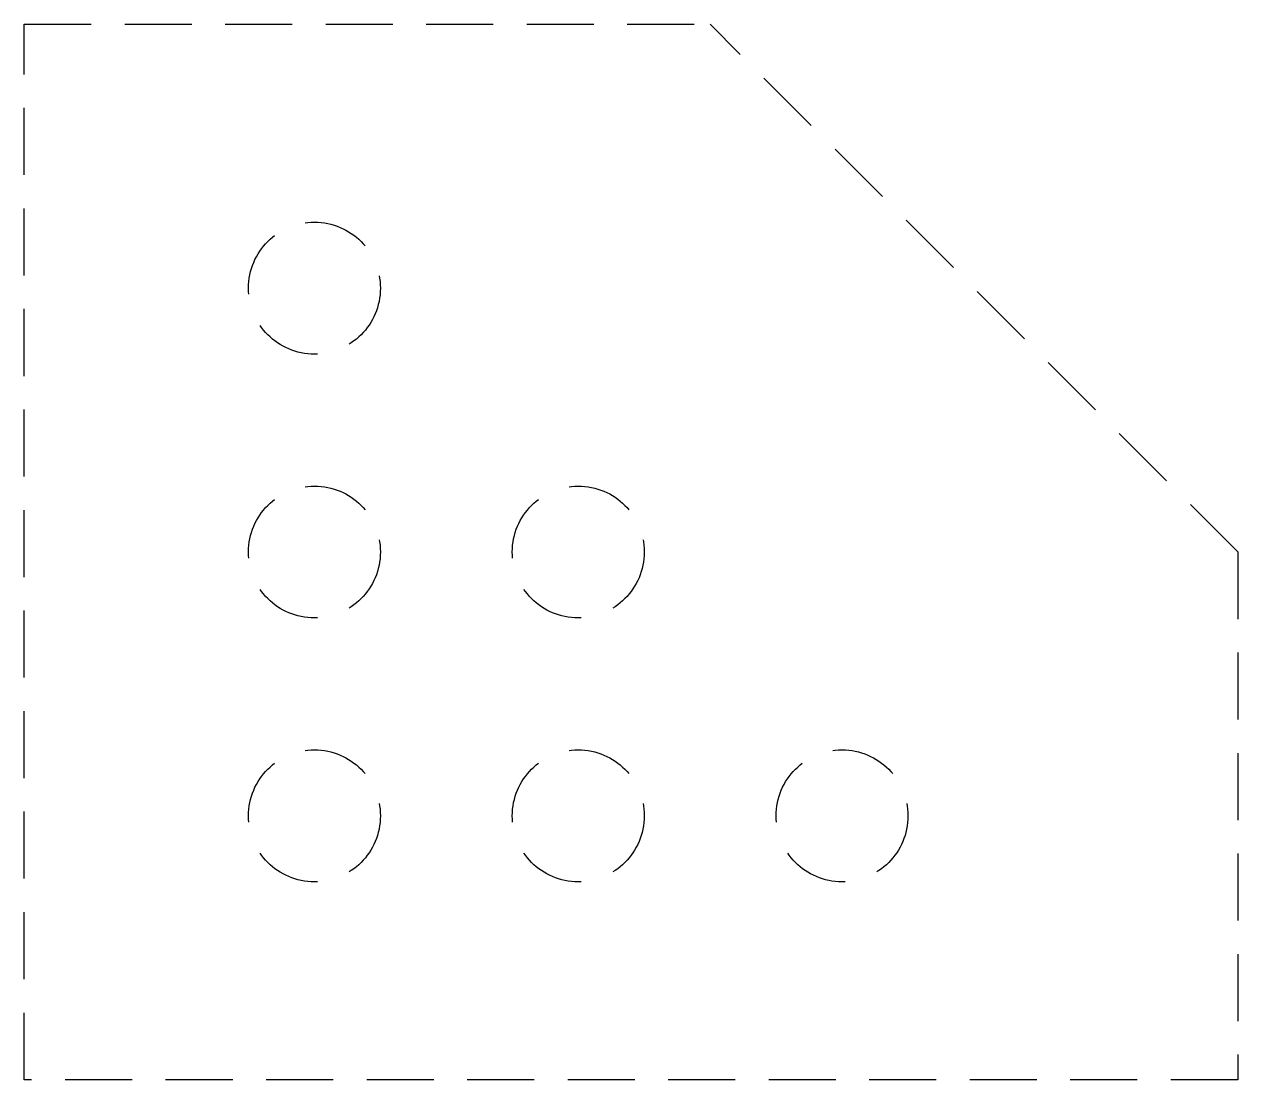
# Model space of a CAD drawing. Header units: inches. Extents: x 0 to 230, y 0 to 200.
import ezdxf

# ---------------------------------------------------------------- set-up
doc = ezdxf.new("R2010")
doc.units = ezdxf.units.IN
doc.linetypes.add('HIDDENX2', pattern=[19.05, 12.7, -6.35])

# ---------------------------------------------------------------- blocks, each defined once
blk = doc.blocks.new('ga tai lieu')
at = {"color": 7, "linetype": 'HIDDENX2'}
for p, q in [((0, 0), (0, 200)), ((0, 200), (130, 200)), ((230, 100), (130, 200)), ((230, 100), (230, 0)), ((230, 0), (0, 0))]:
    blk.add_line(p, q, dxfattribs=at)
for centre in [(55, 150), (55, 100), (105, 100), (55, 50), (105, 50), (155, 50)]:
    blk.add_circle(centre, 12.5, dxfattribs=at)

msp = doc.modelspace()

# ---------------------------------------------------------------- block references
msp.add_blockref('ga tai lieu', (0, 0))

doc.saveas('drawing.dxf')
